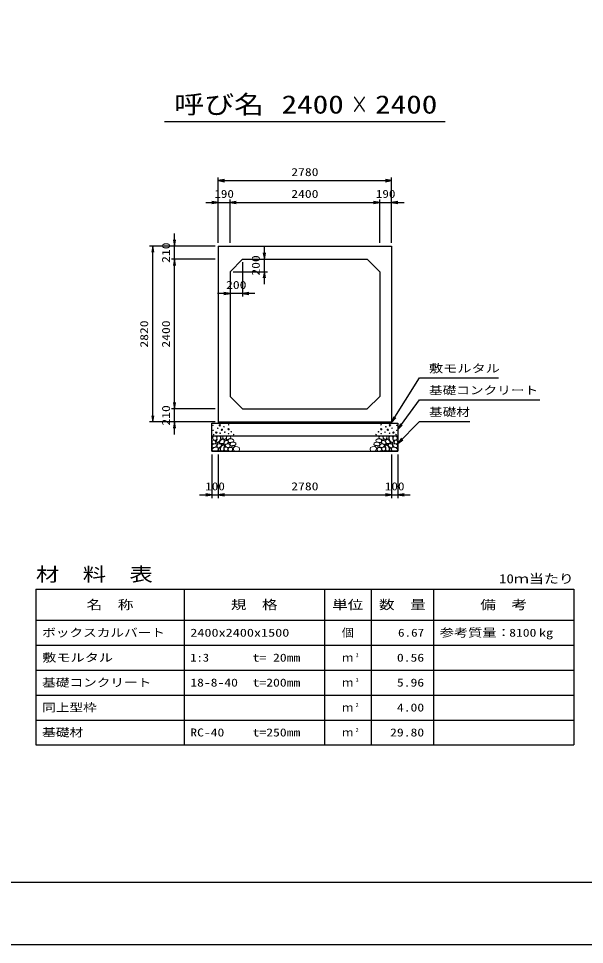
# Model space of a CAD drawing. Units: millimetres at full size. Extents: x 0 to 42050, y 0 to 29700.
# Drawn here: x 24933 to 34009, y 0 to 14850 of the extents above; entities that cross this region are included whole.
import ezdxf
from ezdxf.enums import TextEntityAlignment as Align

# ---------------------------------------------------------------- set-up
doc = ezdxf.new("R2010")
doc.units = ezdxf.units.MM
for name, color, linetype, lineweight in [('D-DCR-HCHn', 4, 'Continuous', 9), ('D-MTR-FRAM', 7, 'Continuous', 25), ('D-MTR-LINE', 7, 'Continuous', 25), ('D-STR-DIM', 7, 'Continuous', 25), ('D-STR-STRn', 1, 'Continuous', 25), ('D-STR-TXT', 7, 'Continuous', 25), ('D-TTL', 2, 'Continuous', 25), ('D-TTL-TXT', 7, 'Continuous', 25)]:
    doc.layers.add(name, color=color, linetype=linetype, lineweight=lineweight)
doc.layers.add('D-MTR', color=7, linetype='Continuous')
doc.layers.add('D-MTR-TXT', color=7, linetype='Continuous')
doc.styles.add('ＭＳ ゴシック', font='')
doc.styles.get('ＭＳ ゴシック').set_extended_font_data('MS Gothic')

# ---------------------------------------------------------------- blocks, each defined once
blk = doc.blocks.new('open_arrow')
at = {"color": 0, "linetype": 'Continuous', "lineweight": -2}
blk.add_lwpolyline([(7.5, 1.25), (0, 0), (7.5, -1.25)], dxfattribs=at)

msp = doc.modelspace()

# ---------------------------------------------------------------- linework, layer by layer
at = {"layer": 'D-DCR-HCHn'}
for points in [[(28044.101, 8077.26), (28035.433, 8051.256), (28046.99, 8033.92), (28075.883, 8031.03), (28095.61, 8039.499), (28087.441, 8059.924), (28093.219, 8071.481), (28081.662, 8083.038), (28064.326, 8088.817)], [(28098.944, 7981.261), (28120.346, 8013.365), (28117.671, 8021.39), (28088.243, 8029.416), (28061.49, 8026.741), (28042.763, 8010.689), (28040.087, 7991.962), (28042.763, 7973.235), (28064.165, 7967.884)], [(28098.998, 8149.493), (28072.994, 8155.271), (28049.879, 8143.714), (28046.99, 8117.71), (28052.769, 8097.485), (28081.662, 8088.817), (28101.887, 8088.817), (28110.555, 8103.263), (28110.555, 8135.046)], [(28122.112, 8152.382), (28113.444, 8126.378), (28116.334, 8097.485), (28096.109, 8065.702), (28122.112, 8051.256), (28151.006, 8065.702), (28168.342, 8088.817), (28174.12, 8126.378), (28168.342, 8146.603), (28151.006, 8155.271)], [(28127.891, 8051.256), (28113.444, 8039.698), (28119.223, 8031.03), (28139.448, 8031.03), (28148.116, 8033.92), (28153.895, 8045.477), (28145.227, 8054.145)], [(28173.852, 7981.261), (28187.229, 8013.365), (28176.527, 8026.741), (28144.424, 8026.741), (28131.047, 8021.39), (28117.671, 8002.663), (28117.671, 7986.612), (28131.047, 7965.209), (28147.099, 7962.534)], [(28171.231, 8083.038), (28156.784, 8048.366), (28168.342, 8033.92), (28203.013, 8033.92), (28217.46, 8039.698), (28231.907, 8059.924), (28231.907, 8077.26), (28217.46, 8100.374), (28200.124, 8103.263)], [(28177.01, 8146.603), (28177.01, 8111.931), (28191.456, 8103.263), (28205.903, 8111.931), (28208.792, 8132.157), (28205.903, 8149.493), (28185.678, 8155.271)], [(28213.982, 8010.689), (28227.358, 8021.39), (28222.007, 8029.416), (28203.28, 8029.416), (28195.254, 8026.741), (28189.904, 8016.04), (28197.93, 8008.014)], [(28225.601, 8098.845), (28213.999, 8106.941), (28212.006, 8134.16), (28221.557, 8155.616), (28245.582, 8158.128), (28265.263, 8152.156), (28266.848, 8140.53), (28264.014, 8116.921), (28248.752, 8107.586)], [(28241.681, 8074.73), (28253.297, 8080.817), (28264.296, 8086.161), (28270.86, 8099.065), (28265.554, 8107.961), (28255.968, 8110.014), (28240.137, 8101.115), (28228.42, 8092.605), (28229.515, 8084.944), (28233.895, 8077.527)], [(28243.109, 8013.224), (28230.35, 8017.579), (28229.086, 8045.688), (28239.964, 8070.928), (28270.015, 8085.156), (28292.452, 8079.405), (28293.795, 8048.924), (28283.477, 8036.886), (28255.401, 8021.311)], [(28303.981, 7970.925), (28268.607, 7977.521), (28253.56, 7989.658), (28248.808, 8008.655), (28263.492, 8023.022), (28292.102, 8031.082), (28313.749, 8018.154), (28327.74, 8000.74), (28323.78, 7983.062)], [(28291.239, 8091.998), (28301.02, 8103.092), (28318.359, 8109.342), (28332.287, 8118.717), (28336.55, 8133.49), (28330.013, 8147.695), (28316.369, 8156.218), (28300.845, 8157.886), (28285.522, 8155.424), (28275.719, 8146.98), (28268.918, 8129.457), (28267.379, 8112.722), (28271.1, 8102.871), (28273.729, 8093.23), (28282.948, 8089.842)], [(28322.239, 8033.692), (28322.239, 8044.551), (28315.72, 8049.466), (28304.97, 8050.609), (28296.278, 8047.18), (28293.19, 8036.664), (28300.738, 8028.891), (28310.802, 8024.319), (28320.409, 8028.319)], [(28312.727, 8052.135), (28302.952, 8055.066), (28298.675, 8060.928), (28295.905, 8076.938), (28299.816, 8098.619), (28325.776, 8108.926), (28355.648, 8108.926), (28383.03, 8093.998), (28387.653, 8078.004), (28383.385, 8066.63), (28370.583, 8061.299), (28349.247, 8057.745), (28322.931, 8052.013)], [(28348.634, 7995.297), (28340.545, 7999.592), (28329.424, 8007.928), (28324.874, 8016.518), (28324.874, 8035.212), (28338.523, 8050.37), (28368.349, 8054.159), (28400.449, 8050.117), (28416.12, 8038.585), (28420.164, 8020.462), (28407.761, 8009.388), (28397.436, 8005.361), (28380.312, 8003.128), (28364.987, 8000.305)], [(30701.366, 7995.297), (30709.455, 7999.592), (30720.576, 8007.928), (30725.126, 8016.518), (30725.126, 8035.212), (30711.477, 8050.37), (30681.651, 8054.159), (30649.551, 8050.117), (30633.88, 8038.585), (30629.836, 8020.462), (30642.239, 8009.388), (30652.564, 8005.361), (30669.688, 8003.128), (30685.013, 8000.305)], [(30737.273, 8052.135), (30747.048, 8055.066), (30751.325, 8060.928), (30754.095, 8076.938), (30750.184, 8098.619), (30724.224, 8108.926), (30694.352, 8108.926), (30666.97, 8093.998), (30662.347, 8078.004), (30666.615, 8066.63), (30679.417, 8061.299), (30700.753, 8057.745), (30727.069, 8052.013)], [(30758.761, 8091.998), (30748.98, 8103.092), (30731.641, 8109.342), (30717.713, 8118.717), (30713.45, 8133.49), (30719.987, 8147.695), (30733.631, 8156.218), (30749.155, 8157.886), (30764.478, 8155.424), (30774.281, 8146.98), (30781.082, 8129.457), (30782.621, 8112.722), (30778.9, 8102.871), (30776.271, 8093.23), (30767.052, 8089.842)], [(30746.019, 7970.925), (30781.393, 7977.521), (30796.44, 7989.658), (30801.192, 8008.655), (30786.508, 8023.022), (30757.898, 8031.082), (30736.251, 8018.154), (30722.26, 8000.74), (30726.22, 7983.062)], [(30727.761, 8033.692), (30727.761, 8044.551), (30734.28, 8049.466), (30745.03, 8050.609), (30753.722, 8047.18), (30756.81, 8036.664), (30749.262, 8028.891), (30739.198, 8024.319), (30729.591, 8028.319)], [(30806.891, 8013.224), (30819.65, 8017.579), (30820.914, 8045.688), (30810.036, 8070.928), (30779.985, 8085.156), (30757.548, 8079.405), (30756.205, 8048.924), (30766.523, 8036.886), (30794.599, 8021.311)], [(30808.319, 8074.73), (30796.703, 8080.817), (30785.704, 8086.161), (30779.14, 8099.065), (30784.446, 8107.961), (30794.032, 8110.014), (30809.863, 8101.115), (30821.58, 8092.605), (30820.485, 8084.944), (30816.105, 8077.527)], [(30824.399, 8098.845), (30836.001, 8106.941), (30837.994, 8134.16), (30828.443, 8155.616), (30804.418, 8158.128), (30784.737, 8152.156), (30783.152, 8140.53), (30785.986, 8116.921), (30801.248, 8107.586)], [(30878.769, 8083.038), (30893.216, 8048.366), (30881.658, 8033.92), (30846.987, 8033.92), (30832.54, 8039.698), (30818.093, 8059.924), (30818.093, 8077.26), (30832.54, 8100.374), (30849.876, 8103.263)], [(30836.018, 8010.689), (30822.642, 8021.39), (30827.993, 8029.416), (30846.72, 8029.416), (30854.746, 8026.741), (30860.096, 8016.04), (30852.07, 8008.014)], [(30872.99, 8146.603), (30872.99, 8111.931), (30858.544, 8103.263), (30844.097, 8111.931), (30841.208, 8132.157), (30844.097, 8149.493), (30864.322, 8155.271)], [(30876.148, 7981.261), (30862.771, 8013.365), (30873.473, 8026.741), (30905.576, 8026.741), (30918.953, 8021.39), (30932.329, 8002.663), (30932.329, 7986.612), (30918.953, 7965.209), (30902.901, 7962.534)], [(30927.888, 8152.382), (30936.556, 8126.378), (30933.666, 8097.485), (30953.891, 8065.702), (30927.888, 8051.256), (30898.994, 8065.702), (30881.658, 8088.817), (30875.88, 8126.378), (30881.658, 8146.603), (30898.994, 8155.271)], [(30922.109, 8051.256), (30936.556, 8039.698), (30930.777, 8031.03), (30910.552, 8031.03), (30901.884, 8033.92), (30896.105, 8045.477), (30904.773, 8054.145)], [(30951.056, 7981.261), (30929.654, 8013.365), (30932.329, 8021.39), (30961.757, 8029.416), (30988.51, 8026.741), (31007.237, 8010.689), (31009.913, 7991.962), (31007.237, 7973.235), (30985.835, 7967.884)], [(30951.002, 8149.493), (30977.006, 8155.271), (31000.121, 8143.714), (31003.01, 8117.71), (30997.231, 8097.485), (30968.338, 8088.817), (30948.113, 8088.817), (30939.445, 8103.263), (30939.445, 8135.046)], [(31005.899, 8077.26), (31014.567, 8051.256), (31003.01, 8033.92), (30974.117, 8031.03), (30954.39, 8039.499), (30962.559, 8059.924), (30956.781, 8071.481), (30968.338, 8083.038), (30985.674, 8088.817)], [(28109.645, 7914.378), (28128.372, 7922.404), (28133.723, 7949.157), (28123.021, 7967.884), (28104.294, 7973.235), (28080.217, 7970.56), (28053.464, 7959.859), (28040.087, 7943.807), (28040.087, 7925.08), (28048.113, 7914.378), (28080.217, 7917.054)], [(28168.502, 7922.404), (28168.502, 7954.508), (28155.125, 7962.534), (28141.749, 7954.508), (28139.073, 7935.781), (28141.749, 7919.729), (28160.476, 7914.378)], [(28219.332, 7917.054), (28227.358, 7941.131), (28224.683, 7967.884), (28243.41, 7997.313), (28219.332, 8010.689), (28192.579, 7997.313), (28176.527, 7975.91), (28171.177, 7941.131), (28176.527, 7922.404), (28192.579, 7914.378)], [(28240.735, 7919.729), (28264.812, 7914.378), (28286.215, 7925.08), (28288.89, 7949.157), (28283.539, 7967.884), (28256.786, 7975.91), (28238.059, 7975.91), (28230.033, 7962.534), (28230.033, 7933.106)], [(28299.869, 7956.931), (28318.084, 7972.234), (28344.219, 7971.97), (28362.17, 7956.931), (28364.81, 7929.227), (28352.666, 7913.924), (28318.876, 7911.549), (28302.509, 7921.311), (28295.645, 7943.738)], [(28369.876, 7957.808), (28357.748, 7963.743), (28351.39, 7970.697), (28352.71, 7987.843), (28362.307, 7996.236), (28382.7, 8001.151), (28399.015, 8001.271), (28404.293, 7989.761), (28392.814, 7979.51), (28382.239, 7970.35), (28378.573, 7961.331)], [(28413.293, 7912.112), (28396.233, 7916.916), (28384.939, 7924.601), (28379.893, 7939.011), (28377.01, 7952.7), (28388.544, 7973.594), (28411.131, 7987.524), (28445.492, 7982), (28472.645, 7971.913), (28479.133, 7941.652), (28473.366, 7919.317), (28446.934, 7912.593)], [(30636.707, 7912.112), (30653.767, 7916.916), (30665.061, 7924.601), (30670.107, 7939.011), (30672.99, 7952.7), (30661.456, 7973.594), (30638.869, 7987.524), (30604.508, 7982), (30577.355, 7971.913), (30570.867, 7941.652), (30576.634, 7919.317), (30603.066, 7912.593)], [(30680.124, 7957.808), (30692.252, 7963.743), (30698.61, 7970.697), (30697.29, 7987.843), (30687.693, 7996.236), (30667.3, 8001.151), (30650.985, 8001.271), (30645.707, 7989.761), (30657.186, 7979.51), (30667.761, 7970.35), (30671.427, 7961.331)], [(30750.131, 7956.931), (30731.916, 7972.234), (30705.781, 7971.97), (30687.83, 7956.931), (30685.19, 7929.227), (30697.334, 7913.924), (30731.124, 7911.549), (30747.491, 7921.311), (30754.355, 7943.738)], [(30809.265, 7919.729), (30785.188, 7914.378), (30763.785, 7925.08), (30761.11, 7949.157), (30766.461, 7967.884), (30793.214, 7975.91), (30811.941, 7975.91), (30819.967, 7962.534), (30819.967, 7933.106)], [(30830.668, 7917.054), (30822.642, 7941.131), (30825.317, 7967.884), (30806.59, 7997.313), (30830.668, 8010.689), (30857.421, 7997.313), (30873.473, 7975.91), (30878.823, 7941.131), (30873.473, 7922.404), (30857.421, 7914.378)], [(30881.498, 7922.404), (30881.498, 7954.508), (30894.875, 7962.534), (30908.251, 7954.508), (30910.927, 7935.781), (30908.251, 7919.729), (30889.524, 7914.378)], [(30940.355, 7914.378), (30921.628, 7922.404), (30916.277, 7949.157), (30926.979, 7967.884), (30945.706, 7973.235), (30969.783, 7970.56), (30996.536, 7959.859), (31009.913, 7943.807), (31009.913, 7925.08), (31001.887, 7914.378), (30969.783, 7917.054)]]:
    msp.add_lwpolyline(points, close=True, dxfattribs=at)
for centre, radius in [((28051.091, 8326.145), 4.5), ((28160.004, 8326.145), 11.25), ((28302.197, 8335.221), 4.5), ((30747.803, 8335.221), 4.5), ((30889.996, 8326.145), 11.25), ((30998.909, 8326.145), 4.5), ((28052.803, 8245.879), 4.5), ((28061.905, 8177.286), 4.5), ((28104.855, 8210.444), 11.25), ((28128.437, 8278.641), 4.5), ((28166.552, 8198.646), 4.5), ((28194.996, 8254.955), 11.25), ((28226.563, 8302.459), 4.5), ((28240.06, 8215.807), 4.5), ((28300.741, 8263.204), 11.25), ((28301.763, 8191.675), 4.5), ((28343.942, 8223.293), 4.5), ((28383.193, 8177.037), 4.5), ((30666.807, 8177.037), 4.5), ((30706.058, 8223.293), 4.5), ((30749.259, 8263.204), 11.25), ((30748.237, 8191.675), 4.5), ((30809.94, 8215.807), 4.5), ((30823.437, 8302.459), 4.5), ((30855.004, 8254.955), 11.25), ((30883.448, 8198.646), 4.5), ((30921.563, 8278.641), 4.5), ((30945.145, 8210.444), 11.25), ((30988.095, 8177.286), 4.5), ((30997.197, 8245.879), 4.5)]:
    msp.add_circle(centre, radius, dxfattribs=at)
at = {"layer": 'D-MTR-FRAM'}
for p, q in [((25212.5, 5700), (33837.5, 5700)), ((25212.5, 5700), (25212.5, 3200)), ((33837.5, 5700), (33837.5, 3200)), ((25212.5, 3200), (33837.5, 3200))]:
    msp.add_line(p, q, dxfattribs=at)
at = {"layer": 'D-MTR-LINE'}
for p, q in [((27587.5, 5700), (27587.5, 3200)), ((29837.5, 5700), (29837.5, 3200)), ((30587.5, 5700), (30587.5, 3200)), ((31587.5, 5700), (31587.5, 3200)), ((25212.5, 5200), (33837.5, 5200)), ((25212.5, 4800), (33837.5, 4800)), ((25212.5, 4400), (33837.5, 4400)), ((25212.5, 4000), (33837.5, 4000)), ((25212.5, 3600), (33837.5, 3600))]:
    msp.add_line(p, q, dxfattribs=at)
at = {"layer": 'D-STR-DIM'}
for p, q in [((28135, 11250), (28135, 12300)), ((28135, 12250), (30915, 12250)), ((30915, 11250), (30915, 12300)), ((27935, 11900), (28525, 11900)), ((28135, 11250), (28135, 11950)), ((28325, 11250), (28325, 11950)), ((28325, 11250), (28325, 11950)), ((28325, 11900), (30725, 11900)), ((30525, 11900), (31115, 11900)), ((30725, 11250), (30725, 11950)), ((30725, 11250), (30725, 11950)), ((30915, 11250), (30915, 11950)), ((27435, 10790), (27435, 11400)), ((28085, 11200), (27035, 11200)), ((27085, 8380), (27085, 11200)), ((28085, 11200), (27385, 11200)), ((28875, 10590), (28875, 11190)), ((28085, 10990), (27385, 10990)), ((28085, 10990), (27385, 10990)), ((27435, 8590), (27435, 10990)), ((28575, 10990), (28925, 10990)), ((28525, 10940), (28525, 10390)), ((28325, 10740), (28325, 10390)), ((28375, 10790), (28925, 10790)), ((28725, 10440), (28125, 10440)), ((27435, 8180), (27435, 8790)), ((28085, 8590), (27385, 8590)), ((28085, 8590), (27385, 8590)), ((28085, 8380), (27035, 8380)), ((28085, 8380), (27385, 8380)), ((28035, 7860), (28035, 7160)), ((28135, 7860), (28135, 7160)), ((28135, 7860), (28135, 7160)), ((30915, 7860), (30915, 7160)), ((30915, 7860), (30915, 7160)), ((31015, 7860), (31015, 7160)), ((27835, 7210), (28335, 7210)), ((28135, 7210), (30915, 7210)), ((30715, 7210), (31215, 7210))]:
    msp.add_line(p, q, dxfattribs=at)
at = {"layer": 'D-STR-STRn'}
for p, q in [((28135, 11200), (30915, 11200)), ((28135, 11200), (28135, 8380)), ((30915, 11200), (30915, 8380)), ((28525, 10990), (28325, 10790)), ((28525, 10990), (30525, 10990)), ((30725, 10790), (30525, 10990)), ((28325, 10790), (28325, 8790)), ((30725, 10790), (30725, 8790)), ((28325, 8790), (28525, 8590)), ((30525, 8590), (30725, 8790)), ((28525, 8590), (30525, 8590)), ((28035, 7910), (28035, 8360)), ((28035, 8360), (31015, 8360)), ((28135, 8380), (28135, 8360)), ((28135, 8380), (30915, 8380)), ((30915, 8380), (30915, 8360)), ((31015, 8360), (31015, 7910)), ((28035, 8160), (31015, 8160)), ((28035, 7910), (31015, 7910))]:
    msp.add_line(p, q, dxfattribs=at)
at = {"layer": 'D-STR-TXT'}
for points in [[(30915, 8370), (31365, 9085), (31465, 9085), (32631.624, 9085)], [(31015, 8260), (31365, 8735), (31465, 8735), (33290.761, 8735)], [(31015, 8035), (31365, 8385), (31465, 8385), (32172.36, 8385)]]:
    msp.add_lwpolyline(points, dxfattribs=at)
at = {"layer": 'D-TTL'}
for points in [[(0, 0), (42050, 0), (42050, 29700), (0, 29700)], [(1000, 1000), (41050, 1000), (41050, 28700), (1000, 28700)]]:
    msp.add_lwpolyline(points, close=True, dxfattribs=at)
at = {"layer": 'D-TTL-TXT'}
msp.add_line((27275, 13200), (31775, 13200), dxfattribs=at)

# ---------------------------------------------------------------- block references
at = {"layer": 'D-STR-DIM', "xscale": 13.3, "yscale": 13.3}
for p in [(28135, 12250), (28325, 11900), (28325, 11900), (30915, 11900), (28525, 10440), (28135, 7210), (28135, 7210), (31015, 7210)]:
    msp.add_blockref('open_arrow', p, dxfattribs=at)
for p, rotation in [((30915, 12250), 180), ((28135, 11900), 180), ((30725, 11900), 180), ((30725, 11900), 180), ((27435, 11200), 90), ((27085, 11200), 270), ((27435, 10990), 270), ((27435, 10990), 270), ((28875, 10990), 90), ((28875, 10790), 270), ((28325, 10440), 180), ((27435, 8590), 90), ((27435, 8590), 90), ((27085, 8380), 90), ((27435, 8380), 270), ((28035, 7210), 180), ((30915, 7210), 180), ((30915, 7210), 180)]:
    msp.add_blockref('open_arrow', p, dxfattribs=dict(at, rotation=rotation))
at = {"layer": 'D-STR-TXT', "xscale": 13.3, "yscale": 13.3}
for p, rotation in [((30915, 8370), 57.8), ((31015, 8260), 53.6), ((31015, 8035), 45)]:
    msp.add_blockref('open_arrow', p, dxfattribs=dict(at, rotation=rotation))

# ---------------------------------------------------------------- texts
at = {"layer": 'D-MTR', "style": 'ＭＳ ゴシック', "width": 1.25}
msp.add_text('材\u3000料\u3000表', height=219.9, dxfattribs=at).set_placement((25212.5, 5760), align=Align.BOTTOM_LEFT)
at = {"layer": 'D-MTR', "style": 'ＭＳ ゴシック', "width": 1.2}
msp.add_text('10ｍ当たり', height=146.6, dxfattribs=at).set_placement((33837.5, 5748.333), align=Align.BOTTOM_RIGHT)
at = {"layer": 'D-MTR-TXT', "style": 'ＭＳ ゴシック'}
for s, height, width, p in [('名\u3000称', 146.6, 1.25, (26400, 5450)), ('規\u3000格', 146.6, 1.25, (28712.5, 5450)), ('単位', 146.6, 1.25, (30212.5, 5450)), ('数\u3000量', 146.6, 1.25, (31087.5, 5450)), ('備\u3000考', 146.6, 1.25, (32712.5, 5450)), ('個', 128.3, 1.1, (30212.5, 5000))]:
    msp.add_text(s, height=height, dxfattribs=dict(at, width=width)).set_placement(p, align=Align.MIDDLE_CENTER)
for s, width, p in [('ボックスカルバート', 1.25, (25312.5, 5000)), ('2400x2400x1500', 1.3, (27687.5, 5000)), ('参考質量：    kg', 1.3, (31687.5, 5000)), ('敷モルタル', 1.3, (25312.5, 4600)), ('1:3', 1.15, (27687.5, 4600)), ('t= 20mm', 1.25, (28687.5, 4600)), ('基礎コンクリート', 1.25, (25312.5, 4200)), ('18-8-40', 1.25, (27687.5, 4200)), ('t=200mm', 1.25, (28687.5, 4200)), ('同上型枠', 1.25, (25312.5, 3800)), ('基礎材', 1.25, (25312.5, 3400)), ('RC-40', 1.25, (27687.5, 3400)), ('t=250mm', 1.25, (28687.5, 3400))]:
    msp.add_text(s, height=128.3, dxfattribs=dict(at, width=width)).set_placement(p, align=Align.MIDDLE_LEFT)
for s, width, p in [('6.67', 1.2, (31437.5, 5000)), ('8100', 1.25, (33237.5, 5000)), ('0.56', 1.25, (31437.5, 4600)), ('5.96', 1.25, (31437.5, 4200)), ('4.00', 1.25, (31437.5, 3800)), ('29.80', 1.25, (31437.5, 3400))]:
    msp.add_text(s, height=128.3, dxfattribs=dict(at, width=width)).set_placement(p, align=Align.MIDDLE_RIGHT)
for p in [(30212.5, 4600), (30212.5, 4200), (30212.5, 3800), (30212.5, 3400)]:
    msp.add_text('ｍ', height=128.3, dxfattribs=at).set_placement(p, align=Align.MIDDLE_CENTER)
at = {"layer": 'D-MTR-TXT', "style": 'ＭＳ ゴシック', "width": 1.15}
for s, p in [('3', (30337.5, 4588.333)), ('3', (30337.5, 4188.333)), ('2', (30337.5, 3788.333)), ('2', (30337.5, 3388.333))]:
    msp.add_text(s, height=64.15, dxfattribs=at).set_placement(p, align=Align.BOTTOM_LEFT)
at = {"layer": 'D-STR-DIM', "style": 'ＭＳ ゴシック'}
for s, width, p in [('2780', 1.25, (29525, 12387.5)), ('190', 1.2, (28230, 12037.5)), ('2400', 1.25, (29525, 12037.5)), ('190', 1.2, (30820, 12037.5)), ('200', 1.25, (28425, 10577.5)), ('100', 1.2, (28085, 7347.5)), ('2780', 1.25, (29525, 7347.5)), ('100', 1.2, (30965, 7347.5))]:
    msp.add_text(s, height=128.3, dxfattribs=dict(at, width=width)).set_placement(p, align=Align.MIDDLE_CENTER)
at = {"layer": 'D-STR-DIM', "style": 'ＭＳ ゴシック', "width": 1.25}
for s, p in [('210', (27297.5, 11095)), ('200', (28737.5, 10890)), ('2820', (26947.5, 9790)), ('2400', (27297.5, 9790)), ('210', (27297.5, 8485))]:
    msp.add_text(s, height=128.3, rotation=90, dxfattribs=at).set_placement(p, align=Align.MIDDLE_CENTER)
at = {"layer": 'D-STR-TXT', "style": 'ＭＳ ゴシック'}
for s, width, p in [('敷モルタル', 1.3, (31515, 9135)), ('基礎コンクリート', 1.25, (31515, 8785)), ('基礎材', 1.25, (31515, 8435))]:
    msp.add_text(s, height=128.3, dxfattribs=dict(at, width=width)).set_placement(p, align=Align.BOTTOM_LEFT)
at = {"layer": 'D-TTL-TXT', "style": 'ＭＳ ゴシック'}
for s, width, p in [('呼び名', 1.2, (28150, 13237.5)), ('2400', 1.25, (29650, 13237.5)), ('×', 0.7, (30400, 13237.5)), ('2400', 1.25, (31150, 13237.5))]:
    msp.add_text(s, height=293.3, dxfattribs=dict(at, width=width)).set_placement(p, align=Align.BOTTOM_CENTER)

doc.saveas('drawing.dxf')
